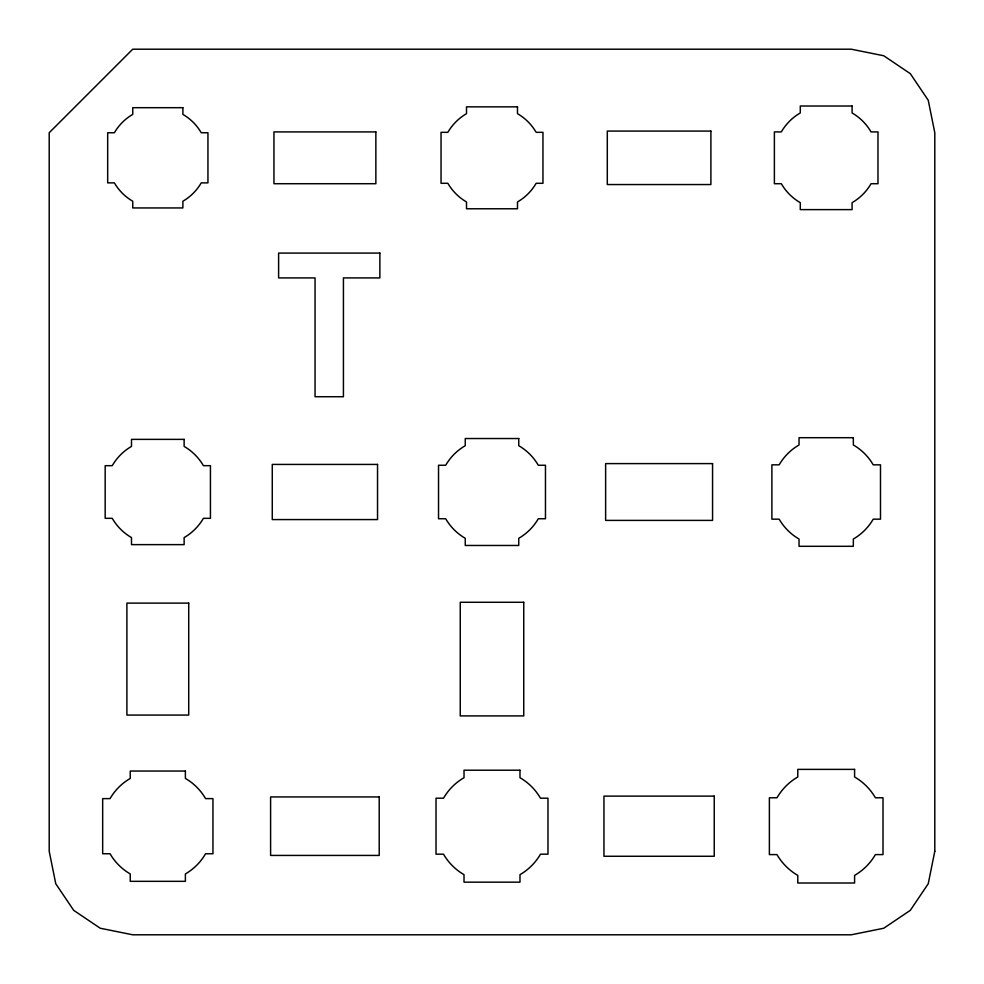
<?xml version="1.0" encoding="UTF-8"?>
<svg xmlns="http://www.w3.org/2000/svg" width="984" height="984" viewBox="0 0 984 984"><rect width="100%" height="100%" fill="white"/><g stroke="black" fill="none" stroke-linecap="round" stroke-linejoin="round"><path stroke-width="1.48" d="M934.8 851.258L928.232 883.767L910.323 910.323L883.767 928.232L851.258 934.8L132.742 934.8L100.233 928.232L73.677 910.323L55.768 883.767L49.2 851.258L49.2 132.742L132.742 49.2L851.258 49.2L883.767 55.768L910.323 73.677L928.232 100.233L934.8 132.742L934.8 851.258M852.082 106.014L800.287 106.014L800.287 112.951A52.066 52.066 0 0 0 781.321 131.917L774.383 131.917L774.383 183.713L781.321 183.713A52.066 52.066 0 0 0 800.287 202.679L800.287 209.617L852.082 209.617L852.082 202.679A52.066 52.066 0 0 0 871.049 183.713L877.986 183.713L877.986 131.917L871.049 131.917A52.066 52.066 0 0 0 852.082 112.951L852.082 106.014M517.486 106.85L466.514 106.85L466.514 113.664A51.229 51.229 0 0 0 447.855 132.336L441.041 132.323L441.041 183.295L447.855 183.295A51.229 51.229 0 0 0 466.514 201.954L466.514 208.78L517.486 208.78L517.486 201.954A51.229 51.229 0 0 0 536.145 183.295L542.959 183.295L542.959 132.323L536.145 132.323A51.229 51.229 0 0 0 517.486 113.664L517.486 106.85M182.876 107.686L132.742 107.686L132.742 114.39A50.393 50.393 0 0 0 114.39 132.742L107.686 132.742L107.686 182.876L114.39 182.876A50.393 50.393 0 0 0 132.742 201.228L132.742 207.944L182.876 207.944L182.876 201.228A50.393 50.393 0 0 0 201.228 182.876L207.944 182.876L207.944 132.742L201.228 132.742A50.393 50.393 0 0 0 182.876 114.39L182.876 107.686M710.891 131.081L607.3 131.081L607.3 184.549L710.891 184.549L710.891 131.081M375.863 131.917L273.946 131.917L273.946 183.713L375.863 183.713L375.863 131.917M379.873 253.085L278.607 253.085L278.607 277.918L315.052 277.918L315.052 396.724L343.428 396.724L343.428 277.918L379.873 277.918L379.873 253.085M853.337 437.696L799.033 437.696L799.033 444.965A54.575 54.575 0 0 0 779.156 464.842L771.886 464.842L771.886 519.158L779.156 519.158A54.575 54.575 0 0 0 799.033 539.035L799.033 546.304L853.337 546.304L853.337 539.035A54.575 54.575 0 0 0 873.226 519.158L880.495 519.158L880.495 464.842L873.226 464.842A54.575 54.575 0 0 0 853.337 444.965L853.337 437.696M518.74 438.532L465.26 438.532L465.26 445.691A53.714 53.714 0 0 0 445.691 465.26L438.532 465.26L438.532 518.74L445.691 518.74A53.714 53.714 0 0 0 465.26 538.309L465.26 545.468L518.74 545.468L518.74 538.309A53.714 53.714 0 0 0 538.309 518.74L545.468 518.74L545.468 465.26L538.309 465.26A53.714 53.714 0 0 0 518.74 445.691L518.74 438.532M184.131 439.368L131.499 439.368L131.499 446.404A52.902 52.902 0 0 0 112.225 465.678L105.177 465.678L105.177 518.322L112.225 518.322A52.902 52.902 0 0 0 131.499 537.584L131.499 544.632L184.131 544.632L184.131 537.596A52.902 52.902 0 0 0 203.405 518.322L210.441 518.322L210.441 465.678L203.405 465.678A52.902 52.902 0 0 0 184.131 446.416L184.131 439.368M712.564 463.599L605.627 463.599L605.627 520.401L712.564 520.401L712.564 463.599M377.536 464.423L272.273 464.423L272.273 519.577L377.536 519.577L377.536 464.423M523.746 602.282L460.254 602.282L460.254 715.909L523.746 715.909L523.746 602.282M188.719 603.118L126.899 603.118L126.899 715.073L188.719 715.073L188.719 603.118M854.592 769.377L797.778 769.377L797.778 776.979A57.134 57.134 0 0 0 776.979 797.778L769.377 797.778L769.377 854.592L776.979 854.592A57.134 57.134 0 0 0 797.778 875.403L797.778 883.005L854.592 883.005L854.592 875.403A57.134 57.134 0 0 0 875.403 854.592L883.005 854.592L883.005 797.778L875.403 797.778A57.134 57.134 0 0 0 854.592 776.979L854.592 769.377M519.982 770.214L464.017 770.214L464.017 777.704A56.297 56.297 0 0 0 443.513 798.196L436.023 798.196L436.023 854.173L443.513 854.173A56.297 56.297 0 0 0 464.017 874.678L464.017 882.168L519.982 882.168L519.982 874.678A56.297 56.297 0 0 0 540.487 854.173L547.977 854.173L547.977 798.196L540.487 798.196A56.297 56.297 0 0 0 519.982 777.704L519.982 770.214M185.386 771.05L130.245 771.05L130.245 778.43A55.448 55.448 0 0 0 110.048 798.614L102.668 798.614L102.668 853.755L110.048 853.755A55.448 55.448 0 0 0 130.245 873.952L130.245 881.332L185.386 881.332L185.386 873.952A55.448 55.448 0 0 0 205.57 853.755L212.95 853.755L212.95 798.614L205.57 798.614A55.448 55.448 0 0 0 185.386 778.43L185.386 771.05M714.236 796.117L603.955 796.117L603.955 856.264L714.236 856.264L714.236 796.117M379.209 796.942L270.6 796.942L270.6 855.428L379.209 855.428L379.209 796.942"/></g></svg>
